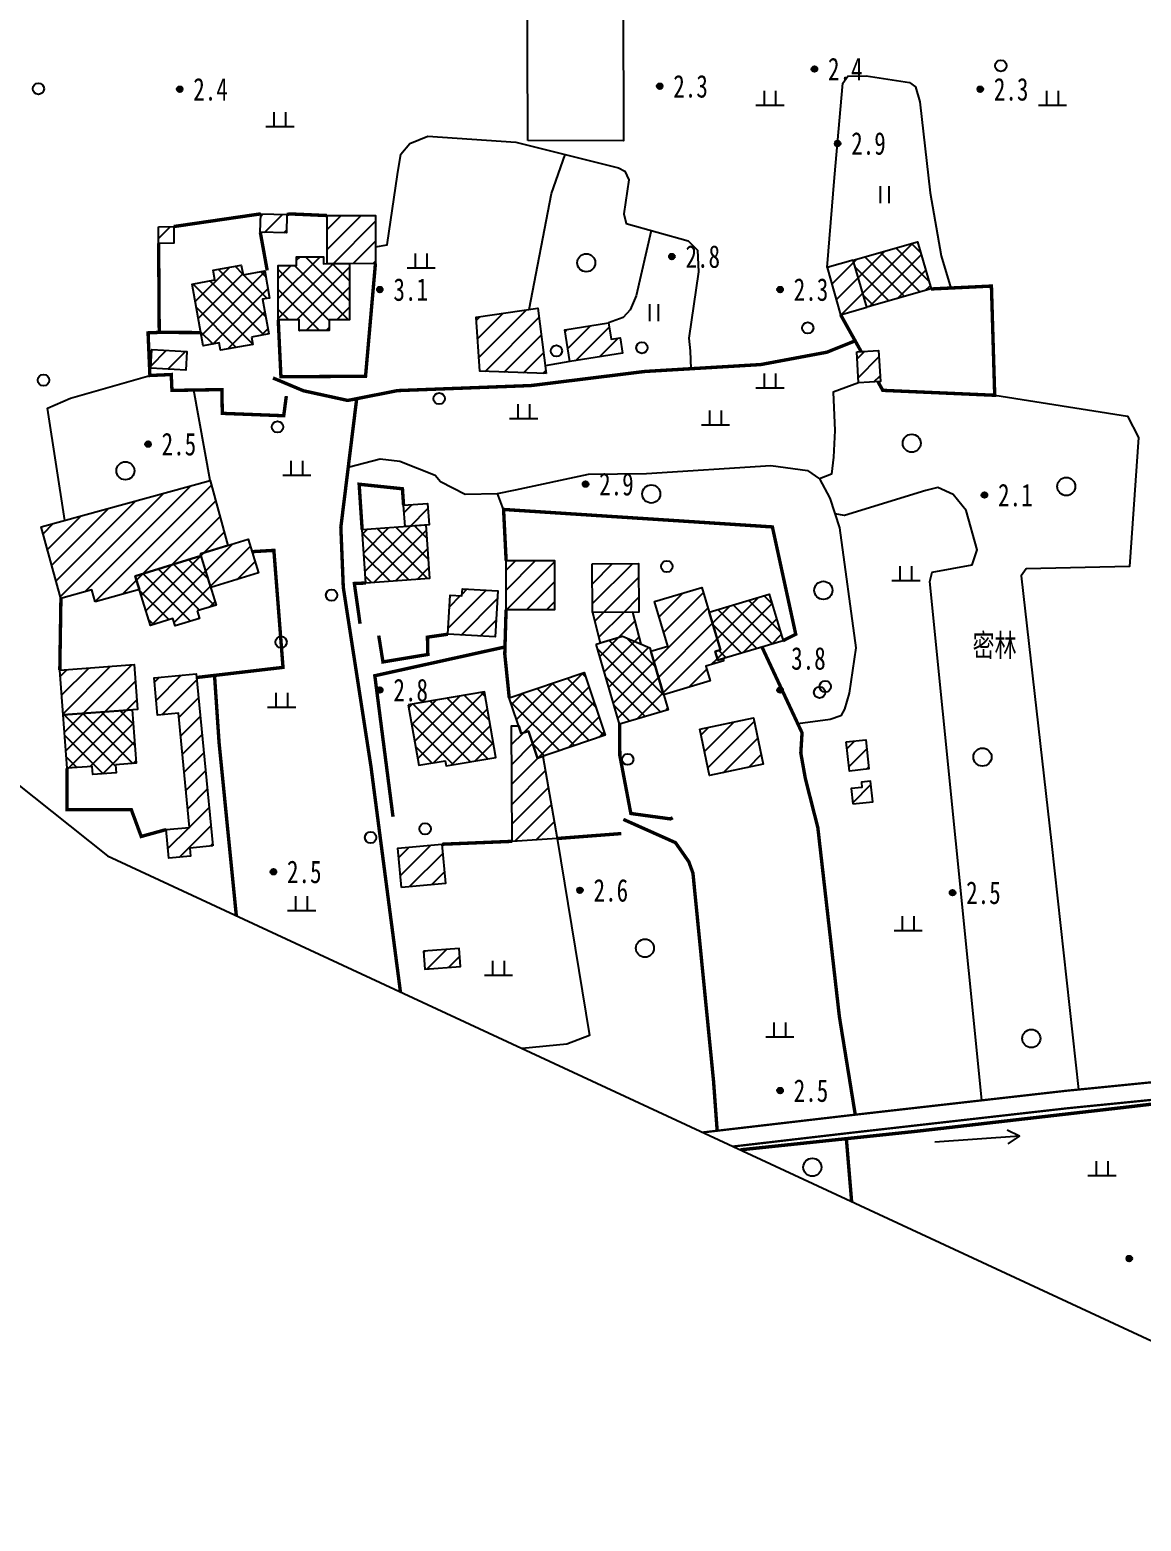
# Model space of a CAD drawing. Header units: metres. Extents: x 494039 to 619385, y 3351420 to 3402703.
# Drawn here: x 583088.5 to 583285.2, y 3395288.5 to 3395552.3 of the extents above; entities that cross this region are included whole.
import ezdxf
from ezdxf.enums import TextEntityAlignment as Align

# ---------------------------------------------------------------- set-up
doc = ezdxf.new("R2010")
doc.units = ezdxf.units.M
for name, pattern in [('2430', [0]), ('4430', [0]), ('8521', [0]), ('9610', [0])]:
    doc.linetypes.add(name, pattern=pattern)
for name, color, linetype in [('220200', 130, 'Continuous'), ('261301', 141, 'Continuous'), ('310300', 8, 'Continuous'), ('310500', 8, 'Continuous'), ('330400', 8, 'Continuous'), ('380201', 8, '2430'), ('420500', 8, 'Continuous'), ('440300', 8, '4430'), ('510301', 8, 'Continuous'), ('720100', 8, 'Continuous'), ('760201', 8, '8521'), ('810100', 8, '9610'), ('810302', 8, 'Continuous'), ('810501', 8, 'Continuous'), ('810600', 8, 'Continuous'), ('范围线', 8, 'Continuous')]:
    doc.layers.add(name, color=color, linetype=linetype)
pattern_1 = [(45, (0, 0), (-1.767766953, 1.767766953), []), (135, (0, 0), (-1.767766953, -1.767766953), [])]
pattern_2 = [(45, (0, 0), (-1.767766953, 1.767766953), [])]

# ---------------------------------------------------------------- blocks, each defined once
blk = doc.blocks.new('gc170')
at = {"linetype": 'Continuous'}
blk.add_circle((0, 0), 0.5, dxfattribs=at)
blk = doc.blocks.new('gu')
at = {"flags": 128}
for points in [[(3.75, 0), (-3.75, 0)], [(2.71, -0.6), (3.75, 0), (3.75, 0), (2.71, 0.6)]]:
    blk.add_lwpolyline(points, dxfattribs=at)
blk = doc.blocks.new('p_point')
for radius in [0.25, 0.2, 0.15, 0.1, 0.05]:
    blk.add_circle((0, 0), radius)
blk.add_point((0, 0))
blk = doc.blocks.new('vm')
at = {"linetype": 'Continuous'}
for p, q in [((1.25, 0), (-1.25, 0)), ((-0.5, 0), (-0.5, 1.3)), ((0.5, 1.3), (0.5, 0))]:
    blk.add_line(p, q, dxfattribs=at)
blk = doc.blocks.new('v1')
blk.add_circle((0, 0), 0.8)
blk = doc.blocks.new('ve')
at = {"color": 0, "linetype": 'Continuous'}
for p, q in [((-0.4, 1.5), (-0.4, 0)), ((0.4, 0), (0.4, 1.5))]:
    blk.add_line(p, q, dxfattribs=at)
blk = doc.blocks.new('1-3&1-4')
at = {"layer": '310300', "linetype": 'Continuous'}
h = blk.add_hatch(dxfattribs=at)
h.set_pattern_fill('ANSI31', color=8, scale=20, style=0)
h.set_pattern_definition(pattern_2)
h.paths.add_polyline_path([(583129.3084, 3395516.4581), (583129.3834, 3395519.7251), (583134.0056, 3395519.6189), (583133.9306, 3395516.3519)])
h = blk.add_hatch(dxfattribs=at)
h.set_pattern_fill('ANSI31', color=8, scale=20, style=0)
h.set_pattern_definition(pattern_2)
h.paths.add_polyline_path([(583111.2818, 3395517.4492), (583113.9773, 3395517.4761), (583114.0068, 3395514.523), (583111.3112, 3395514.4961)])
h = blk.add_hatch(dxfattribs=at)
h.set_pattern_fill('ANSI31', color=8, scale=20, style=0)
h.set_pattern_definition(pattern_2)
h.paths.add_polyline_path([(583141.1386, 3395510.9081), (583141.1274, 3395519.4237), (583149.6714, 3395519.4349), (583149.6826, 3395510.9193)])
h = blk.add_hatch(dxfattribs=at)
h.set_pattern_fill('ANSI31', color=8, scale=20, style=0)
h.set_pattern_definition(pattern_2)
h.paths.add_polyline_path([(583234.2748, 3395511.5233), (583229.6513, 3395510.2059), (583232.0235, 3395501.8807), (583236.647, 3395503.1981)])
h = blk.add_hatch(dxfattribs=at)
h.set_pattern_fill('ANSI31', color=8, scale=20, style=0)
h.set_pattern_definition(pattern_2)
h.paths.add_polyline_path([(583179.9171, 3395491.4537), (583168.1602, 3395491.8827), (583167.5264, 3395501.4286), (583178.4218, 3395503.0278)])
h = blk.add_hatch(dxfattribs=at)
h.set_pattern_fill('ANSI31', color=8, scale=20, style=0)
h.set_pattern_definition(pattern_2)
h.paths.add_polyline_path([(583184.1108, 3395493.5849), (583183.2015, 3395499.1824), (583190.9152, 3395500.4355), (583191.3856, 3395497.5399), (583192.9957, 3395497.8014), (583193.4346, 3395495.0996)])
h = blk.add_hatch(dxfattribs=at)
h.set_pattern_fill('ANSI31', color=8, scale=20, style=0)
h.set_pattern_definition(pattern_2)
h.paths.add_polyline_path([(583109.8998, 3395492.4354), (583110.0946, 3395495.7378), (583116.326, 3395495.3703), (583116.1312, 3395492.0679)])
h = blk.add_hatch(dxfattribs=at)
h.set_pattern_fill('ANSI31', color=8, scale=20, style=0)
h.set_pattern_definition(pattern_2)
h.paths.add_polyline_path([(583234.8954, 3395495.3147), (583238.7521, 3395495.5416), (583239.0747, 3395490.0583), (583235.2179, 3395489.8314)])
h = blk.add_hatch(dxfattribs=at)
h.set_pattern_fill('ANSI31', color=8, scale=20, style=0)
h.set_pattern_definition(pattern_2)
h.paths.add_polyline_path([(583100.0836, 3395451.1094), (583099.5118, 3395453.1949), (583094.0154, 3395451.688), (583090.5438, 3395464.3507), (583120.4263, 3395472.5433), (583123.5723, 3395461.0683), (583118.6973, 3395459.5637), (583118.7953, 3395459.246), (583107.1638, 3395455.6561), (583107.9052, 3395453.2538)])
h = blk.add_hatch(dxfattribs=at)
h.set_pattern_fill('ANSI31', color=8, scale=20, style=0)
h.set_pattern_definition(pattern_2)
h.paths.add_polyline_path([(583154.9319, 3395464.4301), (583154.6652, 3395468.1621), (583158.9221, 3395468.4663), (583159.1888, 3395464.7343)])
h = blk.add_hatch(dxfattribs=at)
h.set_pattern_fill('ANSI31', color=8, scale=20, style=0)
h.set_pattern_definition(pattern_2)
h.paths.add_polyline_path([(583118.6973, 3395459.5637), (583127.1701, 3395462.1786), (583129.0124, 3395456.2096), (583120.5395, 3395453.5946)])
h = blk.add_hatch(dxfattribs=at)
h.set_pattern_fill('ANSI31', color=8, scale=20, style=0)
h.set_pattern_definition(pattern_2)
h.paths.add_polyline_path([(583172.8093, 3395449.6952), (583172.8187, 3395458.3885), (583181.388, 3395458.3791), (583181.3785, 3395449.6858)])
h = blk.add_hatch(dxfattribs=at)
h.set_pattern_fill('ANSI31', color=8, scale=20, style=0)
h.set_pattern_definition(pattern_2)
h.paths.add_polyline_path([(583188.0575, 3395457.8182), (583196.2409, 3395457.8919), (583196.3188, 3395449.2454), (583188.1354, 3395449.1718)])
h = blk.add_hatch(dxfattribs=at)
h.set_pattern_fill('ANSI31', color=8, scale=20, style=0)
h.set_pattern_definition(pattern_2)
h.paths.add_polyline_path([(583162.4986, 3395445.3543), (583162.8878, 3395452.2876), (583165.0045, 3395452.1688), (583165.0742, 3395453.4101), (583171.3358, 3395453.0585), (583170.8768, 3395444.8839)])
h = blk.add_hatch(dxfattribs=at)
h.set_pattern_fill('ANSI31', color=8, scale=20, style=0)
h.set_pattern_definition(pattern_2)
h.paths.add_polyline_path([(583211.3617, 3395440.6452), (583208.1926, 3395439.6945), (583208.9626, 3395437.1277), (583200.7026, 3395434.6498), (583198.4322, 3395442.3625), (583201.4381, 3395443.2642), (583199.0811, 3395451.1214), (583207.4646, 3395453.6363), (583208.7686, 3395449.2893), (583210.785, 3395442.5675), (583209.8121, 3395442.2757), (583210.2704, 3395440.7479), (583211.2433, 3395441.0398)])
h = blk.add_hatch(dxfattribs=at)
h.set_pattern_fill('ANSI31', color=8, scale=20, style=0)
h.set_pattern_definition(pattern_2)
h.paths.add_polyline_path([(583189.4877, 3395443.8372), (583193.4293, 3395444.9974), (583196.6944, 3395443.6029), (583195.2663, 3395449.2359), (583188.1354, 3395449.1718)])
h = blk.add_hatch(dxfattribs=at)
h.set_pattern_fill('ANSI31', color=8, scale=20, style=0)
h.set_pattern_definition(pattern_2)
h.paths.add_polyline_path([(583094.4016, 3395431.0792), (583093.8159, 3395439.0004), (583106.9937, 3395439.9747), (583107.5793, 3395432.0535)])
h = blk.add_hatch(dxfattribs=at)
h.set_pattern_fill('ANSI31', color=8, scale=20, style=0)
h.set_pattern_definition(pattern_2)
h.paths.add_polyline_path([(583120.8776, 3395407.9147), (583116.8211, 3395407.5283), (583116.956, 3395406.1115), (583113.1031, 3395405.7445), (583112.6222, 3395410.793), (583116.7635, 3395411.1875), (583114.8416, 3395431.365), (583111.1325, 3395431.0117), (583110.5019, 3395437.6323), (583117.9792, 3395438.3445)])
h = blk.add_hatch(dxfattribs=at)
h.set_pattern_fill('ANSI31', color=8, scale=20, style=0)
h.set_pattern_definition(pattern_2)
h.paths.add_polyline_path([(583207.0974, 3395428.585), (583216.5959, 3395430.5941), (583218.3391, 3395422.3528), (583208.8406, 3395420.3437)])
h = blk.add_hatch(dxfattribs=at)
h.set_pattern_fill('ANSI31', color=8, scale=20, style=0)
h.set_pattern_definition(pattern_2)
h.paths.add_polyline_path([(583181.8387, 3395409.2195), (583173.9094, 3395408.7187), (583173.7574, 3395429.1344), (583175.0476, 3395429.144), (583175.4999, 3395427.8058), (583176.7661, 3395428.2338), (583178.3809, 3395423.457), (583179.2868, 3395423.7632)])
h = blk.add_hatch(dxfattribs=at)
h.set_pattern_fill('ANSI31', color=8, scale=20, style=0)
h.set_pattern_definition(pattern_2)
h.paths.add_polyline_path([(583233.0068, 3395426.3231), (583236.4623, 3395426.7032), (583237.0327, 3395421.5183), (583233.5772, 3395421.1382)])
h = blk.add_hatch(dxfattribs=at)
h.set_pattern_fill('ANSI31', color=8, scale=20, style=0)
h.set_pattern_definition(pattern_2)
h.paths.add_polyline_path([(583234.2154, 3395415.3371), (583237.7351, 3395415.7243), (583237.3368, 3395419.3445), (583235.7051, 3395419.165), (583235.8046, 3395418.2604), (583233.9166, 3395418.0527)])
h = blk.add_hatch(dxfattribs=at)
h.set_pattern_fill('ANSI31', color=8, scale=20, style=0)
h.set_pattern_definition(pattern_2)
h.paths.add_polyline_path([(583154.273, 3395400.578), (583153.6577, 3395407.5136), (583161.4496, 3395408.2049), (583162.0649, 3395401.2693)])
h = blk.add_hatch(dxfattribs=at)
h.set_pattern_fill('ANSI31', color=8, scale=20, style=0)
h.set_pattern_definition(pattern_2)
h.paths.add_polyline_path([(583158.2219, 3395389.2933), (583158.4523, 3395386.1288), (583164.714, 3395386.5846), (583164.4836, 3395389.7491)])
at = {"layer": '310500', "linetype": 'Continuous'}
h = blk.add_hatch(dxfattribs=at)
h.set_pattern_fill('ANSI37', color=8, scale=20, style=0)
h.set_pattern_definition(pattern_1)
h.paths.add_polyline_path([(583236.6484, 3395503.1929), (583234.271, 3395511.5367), (583245.6508, 3395514.7792), (583248.0282, 3395506.4354)])
h = blk.add_hatch(dxfattribs=at)
h.set_pattern_fill('ANSI37', color=8, scale=20, style=0)
h.set_pattern_definition(pattern_1)
h.paths.add_polyline_path([(583141.5024, 3395500.9635), (583141.5049, 3395499.0677), (583136.2121, 3395499.0607), (583136.2096, 3395500.9565), (583132.4812, 3395500.9516), (583132.4685, 3395510.5724), (583135.716, 3395510.5767), (583135.7139, 3395512.1357), (583140.4763, 3395512.142), (583140.4779, 3395510.9072), (583145.077, 3395510.9133), (583145.0901, 3395500.9682)])
h = blk.add_hatch(dxfattribs=at)
h.set_pattern_fill('ANSI37', color=8, scale=20, style=0)
h.set_pattern_definition(pattern_1)
h.paths.add_polyline_path([(583127.738, 3395497.9204), (583127.9708, 3395496.6322), (583122.287, 3395495.6048), (583122.0541, 3395496.8931), (583119.1998, 3395496.3771), (583117.2242, 3395507.3069), (583121.267, 3395508.0376), (583120.9532, 3395509.7739), (583125.9356, 3395510.6744), (583126.2494, 3395508.9382), (583130.0888, 3395509.6322), (583130.9566, 3395504.8312), (583129.7081, 3395504.6055), (583130.8159, 3395498.4768)])
h = blk.add_hatch(dxfattribs=at)
h.set_pattern_fill('ANSI37', color=8, scale=20, style=0)
h.set_pattern_definition(pattern_1)
h.paths.add_polyline_path([(583148.0071, 3395454.4184), (583147.3305, 3395463.8869), (583158.5779, 3395464.6907), (583159.2545, 3395455.2222)])
h = blk.add_hatch(dxfattribs=at)
h.set_pattern_fill('ANSI37', color=8, scale=20, style=0)
h.set_pattern_definition(pattern_1)
h.paths.add_polyline_path([(583118.121, 3395449.4779), (583118.5264, 3395448.1644), (583114.2313, 3395446.8388), (583113.8259, 3395448.1524), (583109.8577, 3395446.9276), (583107.1638, 3395455.6561), (583118.7953, 3395459.246), (583121.4892, 3395450.5175)])
h = blk.add_hatch(dxfattribs=at)
h.set_pattern_fill('ANSI37', color=8, scale=20, style=0)
h.set_pattern_definition(pattern_1)
h.paths.add_polyline_path([(583210.2704, 3395440.7479), (583209.8121, 3395442.2757), (583210.785, 3395442.5675), (583208.7686, 3395449.2893), (583219.3562, 3395452.4653), (583221.8309, 3395444.2158)])
h = blk.add_hatch(dxfattribs=at)
h.set_pattern_fill('ANSI37', color=8, scale=20, style=0)
h.set_pattern_definition(pattern_1)
h.paths.add_polyline_path([(583188.7448, 3395443.6185), (583193.4293, 3395444.9974), (583198.2645, 3395442.9322), (583201.4832, 3395431.9978), (583192.9086, 3395429.4737)])
h = blk.add_hatch(dxfattribs=at)
h.set_pattern_fill('ANSI37', color=8, scale=20, style=0)
h.set_pattern_definition(pattern_1)
h.paths.add_polyline_path([(583178.3809, 3395423.457), (583176.7661, 3395428.2338), (583175.4999, 3395427.8058), (583173.3695, 3395434.1079), (583186.6143, 3395438.5852), (583190.3594, 3395427.5063)])
h = blk.add_hatch(dxfattribs=at)
h.set_pattern_fill('ANSI37', color=8, scale=20, style=0)
h.set_pattern_definition(pattern_1)
h.paths.add_polyline_path([(583155.5058, 3395432.8528), (583157.3427, 3395422.1832), (583162.0153, 3395422.9877), (583162.177, 3395422.0485), (583170.9767, 3395423.5635), (583168.9781, 3395435.1722)])
h = blk.add_hatch(dxfattribs=at)
h.set_pattern_fill('ANSI37', color=8, scale=20, style=0)
h.set_pattern_definition(pattern_1)
h.paths.add_polyline_path([(583103.6828, 3395422.2791), (583103.7883, 3395420.8534), (583099.6779, 3395420.5495), (583099.5724, 3395421.9752), (583095.0992, 3395421.6445), (583094.4016, 3395431.0792), (583106.6421, 3395431.9842), (583107.3397, 3395422.5495)])
at = {"layer": '220200', "color": 141, "linetype": 'Continuous', "const_width": 0.6, "flags": 128}
blk.add_lwpolyline([(583307.4889, 3395364.6257), (583282.7236, 3395361.7105), (583245.3924, 3395357.4201), (583214.2887, 3395354.147)], dxfattribs=at)
at = {"layer": '220200', "color": 141, "linetype": 'Continuous', "const_width": 0.6, "elevation": 2.3935, "flags": 128}
blk.add_lwpolyline([(583233.0414, 3395356.1204), (583233.9748, 3395345.0082)], dxfattribs=at)
at = {"layer": '310300', "color": 8, "linetype": 'Continuous', "flags": 128}
for points, elevation in [([(583129.3084, 3395516.4581), (583129.3834, 3395519.7251), (583134.0056, 3395519.6189), (583133.9306, 3395516.3519)], 4.9905), ([(583111.2818, 3395517.4492), (583113.9773, 3395517.4761), (583114.0068, 3395514.523), (583111.3112, 3395514.4961)], 4.6475), ([(583234.2748, 3395511.5233), (583229.6513, 3395510.2059), (583232.0235, 3395501.8807), (583236.647, 3395503.1981)], 5.3718), ([(583184.1108, 3395493.5849), (583183.2015, 3395499.1824), (583190.9152, 3395500.4355), (583191.3856, 3395497.5399), (583192.9957, 3395497.8014), (583193.4346, 3395495.0996)], 5.525), ([(583109.8998, 3395492.4354), (583110.0946, 3395495.7378), (583116.326, 3395495.3703), (583116.1312, 3395492.0679)], 5.283), ([(583234.8954, 3395495.3147), (583238.7521, 3395495.5416), (583239.0747, 3395490.0583), (583235.2179, 3395489.8314)], 4.9634), ([(583154.9319, 3395464.4301), (583154.6652, 3395468.1621), (583158.9221, 3395468.4663), (583159.1888, 3395464.7343)], 5.283), ([(583172.8093, 3395449.6952), (583172.8187, 3395458.3885), (583181.388, 3395458.3791), (583181.3785, 3395449.6858)], 6.4657), ([(583188.0575, 3395457.8182), (583196.2409, 3395457.8919), (583196.3188, 3395449.2454), (583188.1354, 3395449.1718)], 5.7559), ([(583162.4986, 3395445.3543), (583162.8878, 3395452.2876), (583165.0045, 3395452.1688), (583165.0742, 3395453.4101), (583171.3358, 3395453.0585), (583170.8768, 3395444.8839)], 5.9155), ([(583211.3617, 3395440.6452), (583208.1926, 3395439.6945), (583208.9626, 3395437.1277), (583200.7026, 3395434.6498), (583198.4322, 3395442.3625), (583201.4381, 3395443.2642), (583199.0811, 3395451.1214), (583207.4646, 3395453.6363), (583208.7686, 3395449.2893), (583210.785, 3395442.5675), (583209.8121, 3395442.2757), (583210.2704, 3395440.7479), (583211.2433, 3395441.0398)], 6.5369), ([(583189.4877, 3395443.8372), (583193.4293, 3395444.9974), (583196.6944, 3395443.6029), (583195.2663, 3395449.2359), (583188.1354, 3395449.1718)], 5.7559), ([(583094.4016, 3395431.0792), (583093.8159, 3395439.0004), (583106.9937, 3395439.9747), (583107.5793, 3395432.0535)], 5.2937), ([(583181.8387, 3395409.2195), (583173.9094, 3395408.7187), (583173.7574, 3395429.1344), (583175.0476, 3395429.144), (583175.4999, 3395427.8058), (583176.7661, 3395428.2338), (583178.3809, 3395423.457), (583179.2868, 3395423.7632)], 6.0985), ([(583233.0068, 3395426.3231), (583236.4623, 3395426.7032), (583237.0327, 3395421.5183), (583233.5772, 3395421.1382)], 4.0413), ([(583234.2154, 3395415.3371), (583237.7351, 3395415.7243), (583237.3368, 3395419.3445), (583235.7051, 3395419.165), (583235.8046, 3395418.2604), (583233.9166, 3395418.0527)], 4.0413), ([(583158.2219, 3395389.2933), (583158.4523, 3395386.1288), (583164.714, 3395386.5846), (583164.4836, 3395389.7491)], 5.1909)]:
    blk.add_lwpolyline(points, close=True, dxfattribs=dict(at, elevation=elevation))
for points in [[(583141.1386, 3395510.9081), (583141.1274, 3395519.4237), (583149.6714, 3395519.4349), (583149.6826, 3395510.9193)], [(583179.9171, 3395491.4537), (583168.1602, 3395491.8827), (583167.5264, 3395501.4286), (583178.4218, 3395503.0278)], [(583100.0836, 3395451.1094), (583099.5118, 3395453.1949), (583094.0154, 3395451.688), (583090.5438, 3395464.3507), (583120.4263, 3395472.5433), (583123.5723, 3395461.0683), (583118.6973, 3395459.5637), (583118.7953, 3395459.246), (583107.1638, 3395455.6561), (583107.9052, 3395453.2538)], [(583118.6973, 3395459.5637), (583127.1701, 3395462.1786), (583129.0124, 3395456.2096), (583120.5395, 3395453.5946)], [(583120.8776, 3395407.9147), (583116.8211, 3395407.5283), (583116.956, 3395406.1115), (583113.1031, 3395405.7445), (583112.6222, 3395410.793), (583116.7635, 3395411.1875), (583114.8416, 3395431.365), (583111.1325, 3395431.0117), (583110.5019, 3395437.6323), (583117.9792, 3395438.3445)], [(583207.0974, 3395428.585), (583216.5959, 3395430.5941), (583218.3391, 3395422.3528), (583208.8406, 3395420.3437)], [(583154.273, 3395400.578), (583153.6577, 3395407.5136), (583161.4496, 3395408.2049), (583162.0649, 3395401.2693)]]:
    blk.add_lwpolyline(points, close=True, dxfattribs=at)
at = {"layer": '310500', "color": 8, "linetype": 'Continuous', "flags": 128}
for points, elevation in [([(583236.6484, 3395503.1929), (583234.271, 3395511.5367), (583245.6508, 3395514.7792), (583248.0282, 3395506.4354)], 8.8606), ([(583141.5024, 3395500.9635), (583141.5049, 3395499.0677), (583136.2121, 3395499.0607), (583136.2096, 3395500.9565), (583132.4812, 3395500.9516), (583132.4685, 3395510.5724), (583135.716, 3395510.5767), (583135.7139, 3395512.1357), (583140.4763, 3395512.142), (583140.4779, 3395510.9072), (583145.077, 3395510.9133), (583145.0901, 3395500.9682)], 10.6715), ([(583127.738, 3395497.9204), (583127.9708, 3395496.6322), (583122.287, 3395495.6048), (583122.0541, 3395496.8931), (583119.1998, 3395496.3771), (583117.2242, 3395507.3069), (583121.267, 3395508.0376), (583120.9532, 3395509.7739), (583125.9356, 3395510.6744), (583126.2494, 3395508.9382), (583130.0888, 3395509.6322), (583130.9566, 3395504.8312), (583129.7081, 3395504.6055), (583130.8159, 3395498.4768)], 10.5937), ([(583210.2704, 3395440.7479), (583209.8121, 3395442.2757), (583210.785, 3395442.5675), (583208.7686, 3395449.2893), (583219.3562, 3395452.4653), (583221.8309, 3395444.2158)], 9.43), ([(583188.7448, 3395443.6185), (583193.4293, 3395444.9974), (583198.2645, 3395442.9322), (583201.4832, 3395431.9978), (583192.9086, 3395429.4737)], 13.3067)]:
    blk.add_lwpolyline(points, close=True, dxfattribs=dict(at, elevation=elevation))
for points in [[(583148.0071, 3395454.4184), (583147.3305, 3395463.8869), (583158.5779, 3395464.6907), (583159.2545, 3395455.2222)], [(583118.121, 3395449.4779), (583118.5264, 3395448.1644), (583114.2313, 3395446.8388), (583113.8259, 3395448.1524), (583109.8577, 3395446.9276), (583107.1638, 3395455.6561), (583118.7953, 3395459.246), (583121.4892, 3395450.5175)], [(583178.3809, 3395423.457), (583176.7661, 3395428.2338), (583175.4999, 3395427.8058), (583173.3695, 3395434.1079), (583186.6143, 3395438.5852), (583190.3594, 3395427.5063)], [(583155.5058, 3395432.8528), (583157.3427, 3395422.1832), (583162.0153, 3395422.9877), (583162.177, 3395422.0485), (583170.9767, 3395423.5635), (583168.9781, 3395435.1722)], [(583103.6828, 3395422.2791), (583103.7883, 3395420.8534), (583099.6779, 3395420.5495), (583099.5724, 3395421.9752), (583095.0992, 3395421.6445), (583094.4016, 3395431.0792), (583106.6421, 3395431.9842), (583107.3397, 3395422.5495)]]:
    blk.add_lwpolyline(points, close=True, dxfattribs=at)
at = {"layer": '330400', "color": 8, "linetype": 'Continuous', "flags": 128}
blk.add_lwpolyline([(583176.6578, 3395532.6763), (583176.5029, 3395582.5056), (583193.4687, 3395582.5584), (583193.6238, 3395532.6482)], close=True, dxfattribs=at)
at = {"layer": '380201', "color": 8, "linetype": '2430', "const_width": 0.6, "flags": 128}
for points, elevation in [([(583129.3834, 3395519.7251), (583113.9773, 3395517.4761)], 4.6485), ([(583141.1274, 3395519.4237), (583134.646, 3395519.7097), (583134.0056, 3395519.6189)], 4.6485), ([(583111.3112, 3395514.4961), (583111.4148, 3395498.7545)], 4.6485), ([(583129.3084, 3395516.4581), (583130.5278, 3395509.7115)], 4.6485), ([(583132.4812, 3395500.9516), (583132.9572, 3395490.9103), (583147.9343, 3395490.9878), (583149.6826, 3395510.9193)], 4.6485), ([(583238.6349, 3395490.0324), (583239.4897, 3395488.5007), (583259.301, 3395487.6299), (583258.7206, 3395506.9483), (583248.0282, 3395506.4354)], 4.4035), ([(583232.0235, 3395501.8807), (583235.6622, 3395495.3598)], 4.4035), ([(583118.7758, 3395498.7228), (583111.4148, 3395498.7545), (583109.4397, 3395498.6697), (583109.7633, 3395491.1328), (583113.5458, 3395491.2952), (583113.6661, 3395488.4933), (583122.5112, 3395488.6338), (583122.578, 3395484.4308), (583133.4541, 3395484.0121), (583133.9109, 3395487.4915)], 4.6485), ([(583154.6652, 3395468.1621), (583154.4683, 3395471.0891), (583146.8028, 3395471.891), (583147.3305, 3395463.8869)], 4.8773), ([(583221.8309, 3395444.2158), (583224.0813, 3395445.3449), (583219.9494, 3395464.3409), (583172.367, 3395467.4301), (583172.8187, 3395458.3885)], 4.688), ([(583118.0402, 3395437.7035), (583133.3267, 3395439.4919), (583131.7099, 3395460.1895), (583127.8536, 3395459.9641)], 4.5276), ([(583148.0071, 3395454.4184), (583145.9551, 3395454.3318), (583146.9614, 3395447.2169)], 4.688), ([(583094.0154, 3395451.688), (583093.8159, 3395439.0004)], 4.5276), ([(583172.8093, 3395449.6952), (583172.58, 3395441.8319), (583173.3695, 3395434.1079)], 4.9998), ([(583172.617, 3395443.104), (583149.5751, 3395438.0144), (583152.794, 3395413.0715)], 4.9998), ([(583150.2706, 3395445.1182), (583151.0178, 3395440.4509), (583158.9607, 3395441.7716), (583158.8921, 3395444.8363), (583162.4986, 3395445.3543)], 4.688), ([(583192.9086, 3395429.4737), (583192.9461, 3395423.8922), (583194.8927, 3395413.644), (583201.9113, 3395412.6845), (583202.3149, 3395412.8977)], 4.9998), ([(583095.0992, 3395421.6445), (583095.0723, 3395414.31), (583106.4792, 3395414.3036), (583108.2263, 3395409.5795), (583112.6222, 3395410.793)], 4.5276), ([(583161.4496, 3395408.2049), (583173.9094, 3395408.7187)], 4.9998), ([(583181.8387, 3395409.2195), (583193.2003, 3395410.0909)], 4.9998)]:
    blk.add_lwpolyline(points, dxfattribs=dict(at, elevation=elevation))
at = {"layer": '420500', "color": 8, "linetype": 'Continuous', "const_width": 0.4, "flags": 128}
for points in [[(583357.8868, 3395374.798), (583342.9653, 3395372.3475), (583309.4615, 3395368.3213), (583271.753, 3395364.5691), (583233.1844, 3395360.1994), (583207.649, 3395357.2292)], [(583213.0197, 3395354.736), (583233.5376, 3395357.1226), (583272.0807, 3395361.4893), (583309.7996, 3395365.2426), (583343.4012, 3395369.2805), (583358.3887, 3395371.7419)]]:
    blk.add_lwpolyline(points, dxfattribs=at)
at = {"layer": '440300', "color": 8, "linetype": '4430', "const_width": 0.6, "flags": 128}
for points in [[(583131.549, 3395490.6911), (583136.9336, 3395488.4292), (583144.7819, 3395486.7147), (583153.6162, 3395488.4573), (583177.2569, 3395489.3525), (583197.3687, 3395491.8419), (583217.9055, 3395493.0645), (583229.5835, 3395495.2465), (583234.6034, 3395497.2572)], [(583146.3693, 3395487.0278), (583143.5637, 3395464.2826), (583143.9976, 3395453.6207), (583148.8951, 3395421.9349), (583154.11, 3395382.0833)], [(583218.1061, 3395443.0985), (583225.1988, 3395427.9112), (583224.9791, 3395424.3444), (583225.7853, 3395419.8218), (583227.992, 3395411.1547), (583231.8086, 3395377.697), (583234.6158, 3395360.3616)], [(583121.2052, 3395438.0738), (583122.0037, 3395426.2164), (583125.0604, 3395395.5688)], [(583193.5707, 3395412.6051), (583202.8029, 3395408.4827), (583205.1575, 3395405.109), (583205.8871, 3395403.0876), (583209.5321, 3395366.3213), (583210.1731, 3395357.5228)]]:
    blk.add_lwpolyline(points, dxfattribs=at)
at = {"layer": '760201', "color": 8, "linetype": '8521', "flags": 128}
for points in [[(583229.6513, 3395510.2059), (583230.9617, 3395526.1558), (583232.448, 3395542.8411), (583233.2862, 3395544.0747), (583236.5254, 3395544.1265), (583244.2349, 3395542.9329), (583245.2642, 3395542.2075), (583246.0317, 3395539.5366), (583247.857, 3395523.4657), (583249.8065, 3395512.3069), (583251.5163, 3395506.6027)], [(583149.6787, 3395513.8877), (583151.7685, 3395514.269), (583153.584, 3395526.6761), (583154.193, 3395530.2666), (583155.7866, 3395532.1425), (583158.9534, 3395533.4437), (583174.56, 3395532.4292), (583192.69, 3395527.8534), (583193.8034, 3395527.2696), (583194.5231, 3395525.7326), (583193.6515, 3395519.7464), (583194.0738, 3395518.0187), (583205.0466, 3395514.9509), (583206.7068, 3395513.3018), (583206.8528, 3395509.4536), (583205.1675, 3395497.7345), (583205.3748, 3395495.5039), (583205.5389, 3395492.3283)], [(583144.873, 3395474.897), (583150.5331, 3395476.3802), (583154.016, 3395475.9549), (583160.237, 3395473.5179), (583161.214, 3395472.3511), (583165.5718, 3395470.1222), (583171.2951, 3395470.2489), (583174.4674, 3395470.8797), (583187.4234, 3395473.7021), (583197.6717, 3395473.7941), (583219.6605, 3395475.2122), (583226.1375, 3395474.3171), (583228.3016, 3395472.8613), (583230.1057, 3395469.4284), (583231.8467, 3395464.1671), (583234.7062, 3395442.9311), (583233.519, 3395434.9376), (583232.7329, 3395432.0889), (583232.0414, 3395430.9502), (583230.1803, 3395430.2977), (583224.4628, 3395429.4871)]]:
    blk.add_lwpolyline(points, dxfattribs=at)
at = {"layer": '810100', "color": 8, "linetype": '9610', "flags": 128}
for points in [[(583176.9253, 3395502.8082), (583180.8559, 3395523.3319), (583183.2608, 3395530.2393)], [(583198.4915, 3395516.7836), (583195.8273, 3395505.2402), (583194.7825, 3395502.7565), (583193.5116, 3395501.4101), (583190.9152, 3395500.4355)], [(583094.7341, 3395465.4995), (583091.6164, 3395485.3286), (583095.7382, 3395487.1393), (583109.7633, 3395491.1328)], [(583120.4263, 3395472.5433), (583117.5651, 3395488.5553)], [(583235.2179, 3395489.8314), (583230.6906, 3395488.1913), (583230.9902, 3395481.4197), (583230.7778, 3395476.7061), (583230.4216, 3395473.6939), (583228.3016, 3395472.8613)], [(583259.301, 3395487.6299), (583282.8163, 3395483.9451), (583284.7631, 3395480.1365), (583283.144, 3395457.3456), (583264.8654, 3395456.9411), (583263.9764, 3395455.7129), (583269.3341, 3395408.3227), (583274.1523, 3395364.8078)], [(583257.049, 3395362.9032), (583247.8042, 3395454.6847), (583248.2195, 3395456.3404), (583255.3034, 3395457.626), (583256.1961, 3395460.3128), (583254.2235, 3395467.2326), (583251.9763, 3395470.0633), (583249.2065, 3395471.3034), (583247.1395, 3395470.7963), (583232.7097, 3395466.3426), (583231.0166, 3395466.6756)], [(583181.8387, 3395409.2195), (583187.583, 3395374.3449), (583183.5883, 3395372.8463), (583175.64, 3395372.0886)]]:
    blk.add_lwpolyline(points, dxfattribs=at)
for points, elevation in [([(583184.1108, 3395493.5849), (583179.7409, 3395492.8173)], 2.9385), ([(583172.367, 3395467.4301), (583171.2951, 3395470.2489)], 3.0877)]:
    blk.add_lwpolyline(points, dxfattribs=dict(at, elevation=elevation))
at = {"layer": '范围线', "color": 8, "flags": 128}
blk.add_lwpolyline([(580974.9971, 3398172.2884), (580158.1729, 3397748.7629), (583102.2681, 3395406.1495), (589376.9328, 3392493.3034), (594318.9563, 3392016.403), (594002.9657, 3392059.9931), (593709.5027, 3392110.274), (593489.39, 3392154.2585), (593446.55, 3392164.1073), (593184.0367, 3392224.4585), (592856.0894, 3392311.9807), (592630.9821, 3392379.424), (592345.2786, 3392474.0542), (592112.8421, 3392558.6278), (591835.9381, 3392668.5492), (591571.4074, 3392783.2499), (591303.4331, 3392909.9936), (591275.2655, 3392923.316), (591065.2798, 3393031.2284), (591019.813, 3393054.5939), (590886.2864, 3393127.1825), (590776.1303, 3393189.2284), (589711.9005, 3393302.4152), (583546.9224, 3396125.8295)], close=True, dxfattribs=at)
at = {"layer": '261301', "color": 141, "linetype": 'Continuous', "xscale": 2, "yscale": 2, "rotation": 3.964867942305297}
blk.add_blockref('gu', (583256.2044, 3395356.026, -0.0928), dxfattribs=at)
at = {"layer": '510301', "color": 8, "linetype": 'Continuous', "xscale": 2, "yscale": 2}
for p in [(583260.3865, 3395545.9286, 2.5671), (583090.0324, 3395541.8603, 2.2971), (583226.2154, 3395499.5356, 2.8433), (583181.7284, 3395495.4748, 3.4556), (583196.8635, 3395496.0431, 2.7227), (583090.9272, 3395490.2975, 2.5912), (583160.9676, 3395487.0408, 2.8063), (583132.3537, 3395482.0256, 2.5832), (583201.2614, 3395457.3458, 3.4), (583141.917, 3395452.266, 2.5051), (583132.9781, 3395443.9549, 2.5943), (583228.3122, 3395435.0676, 3.6663), (583229.3063, 3395436.1153, 3.6663), (583194.3477, 3395423.2242, 3.2406), (583158.4815, 3395410.9366, 3.3778), (583148.8373, 3395409.3936, 2.7245)]:
    blk.add_blockref('gc170', p, dxfattribs=at)
at = {"layer": '720100', "color": 8, "linetype": 'Continuous', "xscale": 2, "yscale": 2, "zscale": 2}
for p in [(583227.3873, 3395545.3381, 2.3604), (583115.0378, 3395541.764, 2.4136), (583200.0029, 3395542.2954, 2.3156), (583256.7473, 3395541.7643, 2.3003), (583231.4985, 3395532.1826, 2.8712), (583202.1636, 3395512.177, 2.8076), (583150.4651, 3395506.3367, 3.0982), (583221.3199, 3395506.3369, 2.3452), (583109.436, 3395478.9982, 2.5154), (583186.8765, 3395471.9173, 2.8779), (583257.4917, 3395469.9786, 2.077), (583150.465, 3395435.4819, 2.8247), (583221.3197, 3395435.4821, 3.8062), (583131.6257, 3395403.3274, 2.4751), (583185.8923, 3395400.0546, 2.6489), (583251.8441, 3395399.6314, 2.5168), (583221.3196, 3395364.6273, 2.5209), (583283.1257, 3395334.916, 2.4508)]:
    blk.add_blockref('p_point', p, dxfattribs=at)
at = {"layer": '810302', "color": 8, "linetype": 'Continuous', "xscale": 2, "yscale": 2}
for p in [(583219.5256, 3395538.9088), (583269.5256, 3395538.9088), (583132.7764, 3395535.1165), (583157.7764, 3395510.1165), (583219.5256, 3395488.9088), (583175.9281, 3395483.4705, 3.2704), (583209.8774, 3395482.3401, 3.2704), (583135.7779, 3395473.4527, 3.2704), (583243.5798, 3395454.7854, 3.2704), (583133.0998, 3395432.3984, 3.2704), (583136.6226, 3395396.3978, 3.2704), (583243.9876, 3395392.8671, 3.2704), (583171.4712, 3395384.9791, 3.2704), (583221.2657, 3395374.0916, 3.2704), (583278.2999, 3395349.547)]:
    blk.add_blockref('vm', p, dxfattribs=at)
at = {"layer": '810501', "color": 8, "linetype": 'Continuous', "xscale": 2, "yscale": 2}
for p in [(583186.9948, 3395511.0716, 4.1827), (583244.6213, 3395479.1411, 4.1827), (583105.441, 3395474.2716, 4.1827), (583271.9615, 3395471.4924, 4.1827), (583198.5108, 3395470.17, 4.2717), (583228.9706, 3395453.1168, 4.242), (583257.138, 3395423.6207, 4.1827), (583197.3795, 3395389.8199, 4.1827), (583265.7833, 3395373.8394, 4.1827), (583227.0208, 3395351.066, 4.1827)]:
    blk.add_blockref('v1', p, dxfattribs=at)
at = {"layer": '810600', "color": 8, "linetype": 'Continuous', "xscale": 2, "yscale": 2}
for p in [(583239.8074, 3395521.6405, 3.6404), (583199.005, 3395500.7552, 3.6581)]:
    blk.add_blockref('ve', p, dxfattribs=at)
at = {"color": 8, "linetype": 'Continuous', "width": 0.75}
blk.add_text('密林', height=4, dxfattribs=at).set_placement((583259.2768, 3395443.4939), align=Align.MIDDLE)
at = {"layer": '720100', "color": 8, "width": 0.75}
for s, p in [('2.4', (583229.7873, 3395545.3381, 2.3604)), ('2.4', (583117.4378, 3395541.764, 2.4136)), ('2.3', (583202.4029, 3395542.2954, 2.3156)), ('2.3', (583259.1473, 3395541.7643, 2.3003)), ('2.9', (583233.8985, 3395532.1826, 2.8712)), ('2.8', (583204.5636, 3395512.177, 2.8076)), ('3.1', (583152.8651, 3395506.3367, 3.0982)), ('2.3', (583223.7199, 3395506.3369, 2.3452)), ('2.5', (583111.836, 3395478.9982, 2.5154)), ('2.9', (583189.2765, 3395471.9173, 2.8779)), ('2.1', (583259.8917, 3395469.9786, 2.077)), ('3.8', (583223.2672, 3395441.0856, 3.8062)), ('2.8', (583152.865, 3395435.4819, 2.8247)), ('2.5', (583134.0257, 3395403.3274, 2.4751)), ('2.6', (583188.2923, 3395400.0546, 2.6489)), ('2.5', (583254.2441, 3395399.6314, 2.5168)), ('2.5', (583223.7196, 3395364.6273, 2.5209))]:
    blk.add_text(s, height=4, dxfattribs=at).set_placement(p, align=Align.MIDDLE_LEFT)

msp = doc.modelspace()

# ---------------------------------------------------------------- block references
msp.add_blockref('1-3&1-4', (0, 0))

doc.saveas('drawing.dxf')
